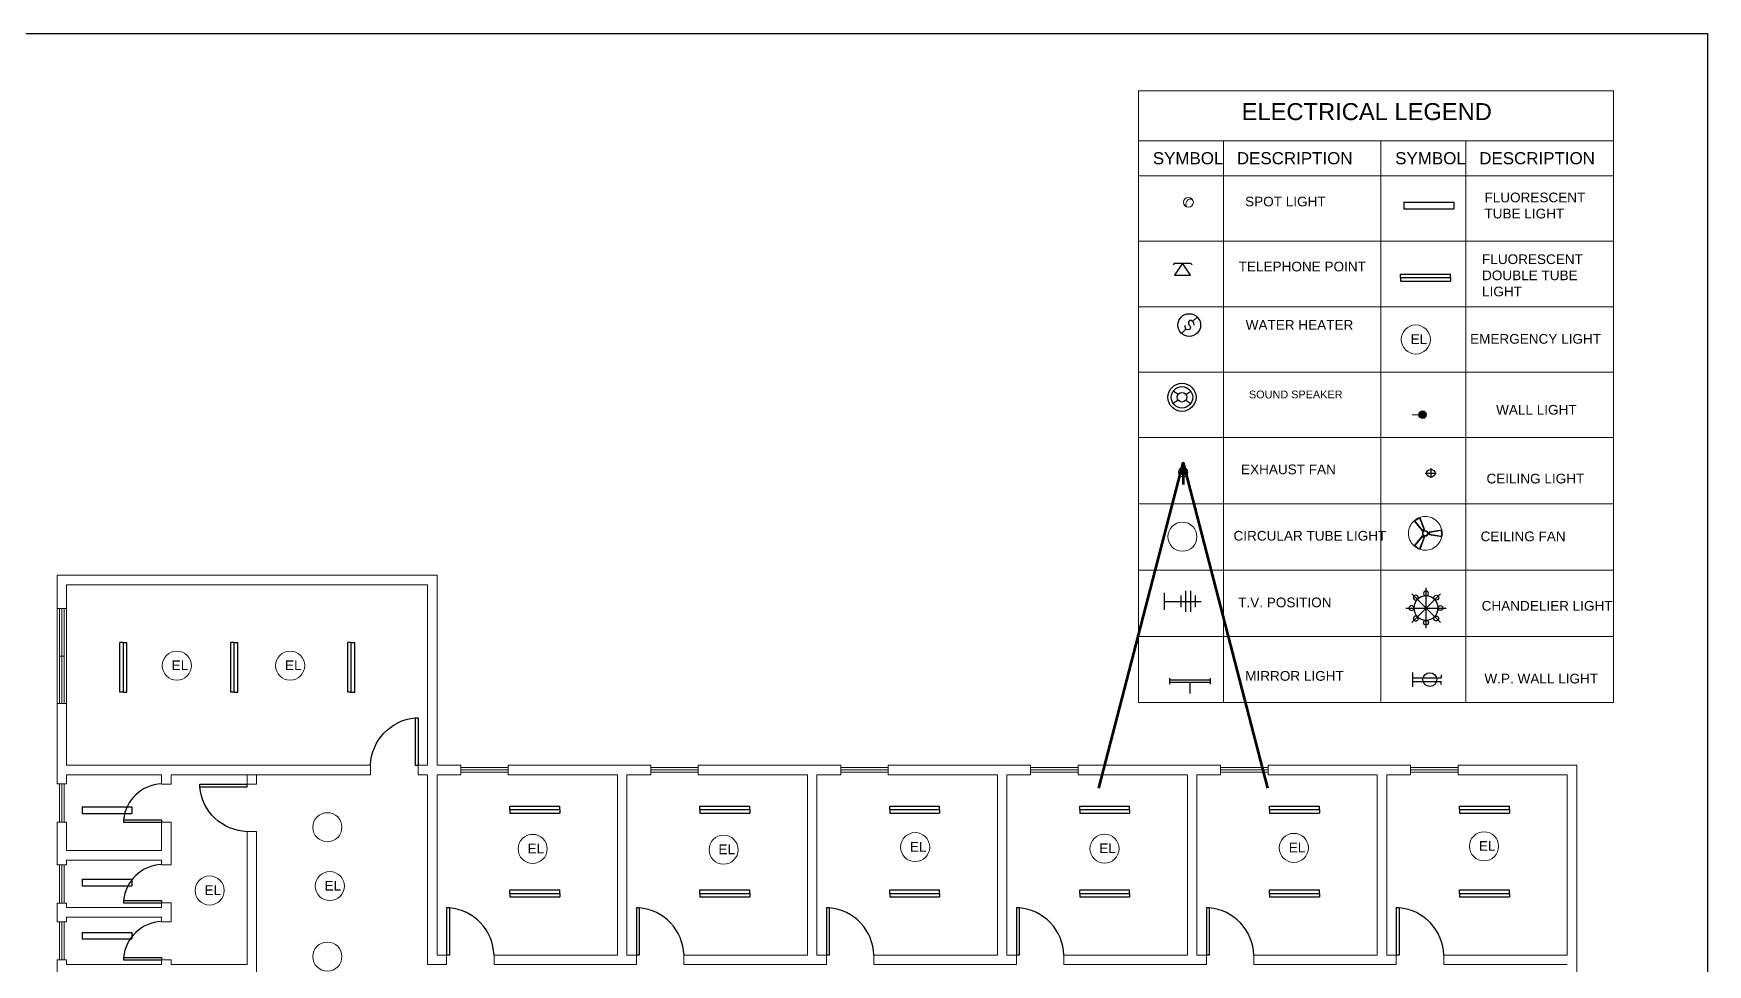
# Model space of a CAD drawing. Header units: inches. Extents: x 17 to 458, y 103 to 566.
# Drawn here: x 381 to 458.1, y 523 to 565.9 of the extents above; entities that cross this region are included whole.
import ezdxf

# ---------------------------------------------------------------- set-up
doc = ezdxf.new("R2010")
doc.units = ezdxf.units.IN
doc.header["$MEASUREMENT"] = 0
for name, color, linetype in [('EL_FITTINGS', 3, 'Continuous'), ('ELEC', 10, 'Continuous'), ('FUR', 6, 'Continuous'), ('Sanitry', 251, 'Continuous')]:
    doc.layers.add(name, color=color, linetype=linetype)
doc.layers.add('ELECTRICAL', color=200, linetype='Continuous', lineweight=18)
doc.styles.add('ARIAL', font='arial.ttf')
doc.styles.get("Standard").update_dxf_attribs({"font": 'arial.ttf'})
doc.dimstyles.get("Standard").update_dxf_attribs({"dimtxt": 0.18, "dimasz": 0.18, "dimexe": 0.18, "dimexo": 0.0625, "dimgap": 0.09, "dimtad": 0, "dimtih": 1, "dimtoh": 1, "dimdec": 4, "dimzin": 0, "dimdsep": 46, "dimtxsty": 'Standard', "dimcen": 0.09, "dimadec": 0, "dimazin": 0, "dimtfac": 1, "dimtdec": 4, "dimtofl": 0, "dimtmove": 0, "dimatfit": 3, "dimfxl": 1, "dimtolj": 1, "dimtzin": 0, "dimarcsym": 0})

# ---------------------------------------------------------------- blocks, each defined once
blk = doc.blocks.new('DESK4')
at = {"color": 0}
for p, q in [((0, 1), (-0.06, 1)), ((0, 0), (-0.06, 0))]:
    blk.add_line(p, q, dxfattribs=at)
blk.add_lwpolyline([(-0.06, 1), (-0.06, 0)], dxfattribs=at)
blk.add_lwpolyline([(0.945, 0, 0.376459), (0, 1), (0, 0)], format="xyb", dxfattribs=at)
blk = doc.blocks.new('Fluorescent Double Tube Light')
at = {"layer": 'EL_FITTINGS', "color": 1}
for p, q in [((-51.5, 7.2), (51.5, 7.2)), ((-51.5, 0), (-51.5, 7.2)), ((-51.5, 0), (51.5, 0)), ((51.5, 0), (51.5, 7.2)), ((-51.5, 0), (51.5, 0)), ((-51.5, 0), (-51.5, -7.2)), ((-51.5, -7.2), (51.5, -7.2)), ((51.5, 0), (51.5, -7.2))]:
    blk.add_line(p, q, dxfattribs=at)
blk = doc.blocks.new('Flourescent Tube Light')
at = {"layer": 'EL_FITTINGS', "color": 1}
for p, q in [((-51.5, 6.8), (51.5, 6.8)), ((-51.5, 6.8), (-51.5, -6.8)), ((51.5, 6.8), (51.5, -6.8)), ((-51.5, -6.8), (51.5, -6.8))]:
    blk.add_line(p, q, dxfattribs=at)
blk = doc.blocks.new('Telephone Point')
at = {"layer": 'EL_FITTINGS', "color": 1}
for p, q in [((-16.8, 24.7), (-19.6, 20.8)), ((0, 24.7), (-16.8, 0)), ((-16.8, 24.7), (16.8, 24.7)), ((-16.8, 0), (16.8, 0)), ((16.8, 0), (0, 24.7)), ((16.8, 24.7), (19.6, 20.8))]:
    blk.add_line(p, q, dxfattribs=at)
blk = doc.blocks.new('Water Heater')
at = {"layer": 'EL_FITTINGS', "color": 1}
for p, q in [((30.5, 7.4), (39.9, 16.6)), ((16.1, -8.7), (7.5, -17.2))]:
    blk.add_line(p, q, dxfattribs=at)
for points in [[(33.1, 1.7), (32.8, 4.8), (30.5, 7.4), (27.1, 9.5), (23.9, 9.2), (21.9, 6.6), (21.9, 2), (24.2, -0.9), (25.9, -5), (24.8, -9.3), (19.8, -10.1), (16.1, -8.7), (14.7, -3.8), (14.7, -2.4), (15.5, -0.1)], [(33.1, 1.7), (32.6, -0.3)]]:
    blk.add_lwpolyline(points, dxfattribs=at)
blk.add_circle((23.4, 0), 23.4, dxfattribs=at)
blk = doc.blocks.new('DRHUDR')
at = {"color": 1}
for p, q in [((53434.9, 7577.1), (53424.6, 7584.4)), ((53451.1, 7577.1), (53461.4, 7584.4)), ((53434.9, 7565.4), (53424.6, 7558)), ((53451.1, 7565.4), (53461.4, 7558))]:
    blk.add_line(p, q, dxfattribs=at)
for radius in [29.6, 22.6, 9.97]:
    blk.add_circle((53443, 7571.2), radius, dxfattribs=at)
blk = doc.blocks.new('WALL LIGHT')
at = {"layer": 'ELECTRICAL'}
blk.add_hatch(color=256, dxfattribs=at).paths.add_polyline_path([(0.468, 0, 1), (0.217, 0, 1)])
blk.add_line((0.217, 0), (0, 0), dxfattribs=at)
blk.add_circle((0.342, 0), 0.126, dxfattribs=at)
blk = doc.blocks.new('Ceiling light')
at = {"layer": 'ELEC'}
for p, q in [((0, 0.157), (0, -0.157)), ((-0.187, -0.007), (0.178, -0.007))]:
    blk.add_line(p, q, dxfattribs=at)
blk.add_ellipse((-0.004, -0.005), major_axis=(0.141, 0), ratio=0.898978, start_param=3.141593, end_param=9.424778, dxfattribs=at)
blk = doc.blocks.new('dtrhtr')
at = {"layer": 'EL_FITTINGS', "color": 1}
for p, q in [((110116.8, -17669.4), (110116.8, -17682.1)), ((110202.4, -17673.1), (110116.8, -17673.1)), ((110202.4, -17678.4), (110116.8, -17678.4)), ((110159.6, -17678.4), (110159.6, -17701.3)), ((110202.4, -17669.4), (110202.4, -17682.1))]:
    blk.add_line(p, q, dxfattribs=at)
blk = doc.blocks.new('T.V. Position')
at = {"layer": 'EL_FITTINGS', "color": 1}
for p, q in [((0, 17.6), (0, -17.6)), ((0, 0), (76.7, 0)), ((34.5, 11.9), (34.5, -11.9)), ((44.4, 21.8), (44.4, -21.8)), ((54.3, 21.8), (54.3, -21.8)), ((64.2, 11.9), (64.2, -11.9))]:
    blk.add_line(p, q, dxfattribs=at)
blk = doc.blocks.new('WP Wall Light')
at = {"layer": 'EL_FITTINGS', "color": 1}
for p, q in [((0, 14.9), (0, -14.9)), ((0, 3.9), (59.1, 3.9)), ((59.1, 9.9), (59.1, 3.9)), ((0, -3.9), (59.1, -3.9)), ((59.1, -9.9), (59.1, -3.9))]:
    blk.add_line(p, q, dxfattribs=at)
blk.add_circle((35.4, 0), 14.3, dxfattribs=at)
blk = doc.blocks.new('Chandelier Light')
at = {"layer": 'EL_FITTINGS', "color": 1, "linetype": 'Continuous'}
for p, q in [((0, -41.7), (0, 41.7)), ((-41.7, 0), (41.7, 0)), ((29.5, 29.5), (-29.5, -29.5)), ((-29.5, 29.5), (29.5, -29.5))]:
    blk.add_line(p, q, dxfattribs=at)
at = {"layer": 'EL_FITTINGS', "color": 2, "linetype": 'Continuous', "extrusion": (0, 0, -1)}
for centre, major_axis in [((0, 30), (3.54, 3.54)), ((-30, 0), (-3.54, 3.54)), ((-30, 0), (-3.54, 3.54)), ((-21, 21.4), (0.05, 5)), ((-21, -21.4), (-5, -0.05))]:
    blk.add_ellipse(centre, major_axis=major_axis, ratio=1, start_param=0.785398, end_param=7.068583, dxfattribs=at)
at = {"layer": 'EL_FITTINGS', "color": 4, "linetype": 'Continuous', "extrusion": (0, 0, -1)}
blk.add_ellipse((0, 0), major_axis=(17.7, 17.7), ratio=1, start_param=0.785398, end_param=7.068583, dxfattribs=at)
at = {"layer": 'EL_FITTINGS', "color": 2, "linetype": 'Continuous'}
for centre, major_axis in [((21, 21.4), (-0.05, 5)), ((30, 0), (3.54, 3.54)), ((30, 0), (3.54, 3.54)), ((0, -30), (3.54, -3.54)), ((0, -30), (3.54, -3.54)), ((21, -21.4), (5, -0.05))]:
    blk.add_ellipse(centre, major_axis=major_axis, ratio=1, start_param=0.785398, end_param=7.068583, dxfattribs=at)

msp = doc.modelspace()

# ---------------------------------------------------------------- linework, layer by layer
at = {"color": 240, "true_color": 0xed1f24}
for p, q in [((303.05907, 565.93282), (458.09613, 565.93282)), ((458.09613, 565.93282), (458.09613, 465.43788))]:
    msp.add_line(p, q, dxfattribs=at)
at = {"color": 18, "lineweight": 0, "true_color": 0x000000}
for p, q in [((431.88305, 535.08492), (431.88305, 563.28841)), ((431.88305, 563.28841), (453.76518, 563.28841)), ((453.76518, 563.28841), (453.76518, 535.08492)), ((431.88305, 560.97673), (453.76518, 560.97673)), ((435.79334, 560.97673), (435.79334, 535.08492)), ((443.05101, 560.97673), (443.05101, 535.08492)), ((446.9613, 560.97673), (446.9613, 535.08492)), ((431.88305, 559.36854), (453.76518, 559.36854)), ((431.88305, 556.35319), (453.76518, 556.35319)), ((431.88305, 553.33784), (453.76518, 553.33784)), ((431.88305, 550.32249), (453.76518, 550.32249)), ((431.88305, 547.30714), (453.76518, 547.30714)), ((431.88305, 544.25159), (453.76518, 544.25159)), ((431.88305, 541.19603), (453.76518, 541.19603)), ((431.88305, 538.14048), (453.76518, 538.14048)), ((431.88305, 535.08492), (453.76518, 535.08492))]:
    msp.add_line(p, q, dxfattribs=at)
at = {"lineweight": 0}
for p, q in [((382.04928, 540.95408), (390.80213, 540.95408)), ((382.04928, 532.20123), (382.04928, 540.95408)), ((390.80213, 540.95408), (399.55499, 540.95408)), ((399.55499, 540.95408), (399.55499, 532.20123)), ((382.48692, 532.20123), (382.48692, 540.51644)), ((382.48692, 540.51644), (399.11734, 540.51644)), ((399.11734, 540.51644), (399.11734, 532.20123)), ((382.48692, 539.42233), (382.04928, 539.42233)), ((382.15869, 539.42233), (382.15869, 535.04591)), ((382.2681, 539.42233), (382.2681, 535.04591)), ((382.37751, 539.42233), (382.37751, 535.04591)), ((382.37751, 537.23412), (382.15869, 537.23412)), ((382.48692, 535.04591), (382.04928, 535.04591)), ((382.04928, 531.33457), (382.04928, 532.20123)), ((390.80213, 532.20123), (382.48692, 532.20123)), ((382.48692, 531.33457), (382.48692, 531.76359)), ((386.86335, 531.76359), (382.48692, 531.76359)), ((386.86335, 531.32594), (386.86335, 531.76359)), ((386.86335, 531.32594), (386.86335, 531.76359)), ((387.30099, 531.32594), (387.30099, 531.76359)), ((390.80213, 531.76359), (387.30099, 531.76359)), ((387.30099, 531.32594), (387.30099, 531.76359)), ((390.80213, 532.20123), (393.88844, 532.20123)), ((390.80213, 531.32594), (390.80213, 531.76359)), ((390.80213, 531.76359), (391.23978, 531.76359)), ((391.23978, 531.32594), (391.23978, 531.76359)), ((396.49149, 531.76359), (391.23978, 531.76359)), ((393.88844, 532.20123), (396.49149, 532.20123)), ((396.49149, 531.76359), (396.49149, 532.20123)), ((398.6797, 532.20123), (399.11734, 532.20123)), ((398.6797, 531.76359), (398.6797, 532.20123)), ((399.11734, 531.76359), (398.6797, 531.76359)), ((399.11734, 531.76359), (399.11734, 523.01073)), ((399.55499, 532.20123), (400.64909, 532.20123)), ((399.55499, 531.76359), (400.64909, 531.76359)), ((399.55499, 531.76359), (399.55499, 523.44838)), ((400.64909, 531.76359), (400.64909, 532.20123)), ((400.64909, 532.09182), (402.83731, 532.09182)), ((400.64909, 531.98241), (402.83731, 531.98241)), ((400.64909, 531.873), (402.83731, 531.873)), ((402.83731, 532.20123), (408.30784, 532.20123)), ((402.83731, 531.76359), (402.83731, 532.20123)), ((402.83731, 531.76359), (407.8702, 531.76359)), ((407.8702, 531.76359), (407.8702, 523.44838)), ((408.30784, 532.20123), (409.40195, 532.20123)), ((408.30784, 531.76359), (409.40195, 531.76359)), ((408.30784, 531.76359), (408.30784, 523.44838)), ((409.40195, 531.76359), (409.40195, 532.20123)), ((409.40195, 532.09182), (411.59016, 532.09182)), ((409.40195, 531.98241), (411.59016, 531.98241)), ((409.40195, 531.873), (411.59016, 531.873)), ((411.59016, 532.20123), (417.06069, 532.20123)), ((411.59016, 531.76359), (411.59016, 532.20123)), ((411.59016, 531.76359), (416.62305, 531.76359)), ((416.62305, 531.76359), (416.62305, 523.44838)), ((417.06069, 532.20123), (418.1548, 532.20123)), ((417.06069, 531.76359), (418.1548, 531.76359)), ((417.06069, 531.76359), (417.06069, 523.44838)), ((418.1548, 531.76359), (418.1548, 532.20123)), ((418.1548, 532.09182), (420.34301, 532.09182)), ((418.1548, 531.98241), (420.34301, 531.98241)), ((418.1548, 531.873), (420.34301, 531.873)), ((420.34301, 532.20123), (425.81355, 532.20123)), ((420.34301, 531.76359), (420.34301, 532.20123)), ((420.34301, 531.76359), (425.3759, 531.76359)), ((425.3759, 531.76359), (425.3759, 523.44838)), ((425.81355, 532.20123), (426.90765, 532.20123)), ((425.81355, 531.76359), (426.90765, 531.76359)), ((425.81355, 531.76359), (425.81355, 523.44838)), ((426.90765, 531.76359), (426.90765, 532.20123)), ((426.90765, 532.09182), (429.09587, 532.09182)), ((426.90765, 531.98241), (429.09587, 531.98241)), ((426.90765, 531.873), (429.09587, 531.873)), ((429.09587, 532.20123), (434.5664, 532.20123)), ((429.09587, 531.76359), (429.09587, 532.20123)), ((429.09587, 531.76359), (434.12876, 531.76359)), ((434.12876, 531.76359), (434.12876, 523.44838)), ((434.5664, 532.20123), (435.66051, 532.20123)), ((434.5664, 531.76359), (435.66051, 531.76359)), ((434.5664, 531.76359), (434.5664, 523.44838)), ((435.66051, 531.76359), (435.66051, 532.20123)), ((435.66051, 532.09182), (437.84872, 532.09182)), ((435.66051, 531.98241), (437.84872, 531.98241)), ((435.66051, 531.873), (437.84872, 531.873)), ((437.84872, 532.20123), (443.31925, 532.20123)), ((437.84872, 531.76359), (437.84872, 532.20123)), ((437.84872, 531.76359), (442.88161, 531.76359)), ((442.88161, 531.76359), (442.88161, 523.44838)), ((443.31925, 532.20123), (444.41336, 532.20123)), ((443.31925, 531.76359), (444.41336, 531.76359)), ((443.31925, 531.76359), (443.31925, 523.44838)), ((444.41336, 531.76359), (444.41336, 532.20123)), ((444.41336, 532.09182), (446.60157, 532.09182)), ((444.41336, 531.98241), (446.60157, 531.98241)), ((444.41336, 531.873), (446.60157, 531.873)), ((446.60157, 532.20123), (452.07211, 532.20123)), ((446.60157, 531.76359), (446.60157, 532.20123)), ((446.60157, 531.76359), (451.63446, 531.76359)), ((451.63446, 531.76359), (451.63446, 523.44838)), ((452.07211, 532.20123), (452.07211, 523.44838)), ((382.48692, 531.33457), (382.04928, 531.33457)), ((382.15869, 531.33457), (382.15869, 529.57537)), ((382.2681, 531.33457), (382.2681, 529.57537)), ((382.37751, 531.33457), (382.37751, 529.57537)), ((386.86335, 531.32594), (387.30099, 531.32594)), ((390.80213, 531.32594), (391.23978, 531.32594)), ((382.04928, 527.60497), (382.04928, 529.57537)), ((382.48692, 529.57537), (382.04928, 529.57537)), ((382.48692, 528.26244), (382.48692, 529.57537)), ((386.86335, 529.57537), (385.11278, 529.57537)), ((386.86335, 528.26244), (386.86335, 529.68041)), ((386.86335, 528.26244), (386.86335, 529.57537)), ((386.86335, 529.57537), (387.30099, 529.57537)), ((387.30099, 527.60598), (387.30099, 529.57537)), ((387.30099, 527.60598), (387.30099, 529.57537)), ((390.80213, 523.01073), (390.80213, 529.13773)), ((390.80213, 529.13773), (391.23978, 529.13773)), ((391.23978, 522.13545), (391.23978, 529.13773)), ((382.48692, 527.60497), (382.04928, 527.60497)), ((382.15869, 527.60497), (382.15869, 525.84578)), ((382.2681, 527.60497), (382.2681, 525.84578)), ((382.37751, 527.60497), (382.37751, 525.84578)), ((386.86335, 528.26244), (382.48692, 528.26244)), ((382.48692, 527.60497), (382.48692, 527.8248)), ((386.86335, 527.8248), (382.48692, 527.8248)), ((386.86335, 527.60598), (386.86335, 527.8248)), ((386.86335, 527.60598), (386.86335, 527.8248)), ((386.86335, 527.60598), (387.30099, 527.60598)), ((382.04928, 524.97912), (382.04928, 525.84578)), ((382.48692, 525.84578), (382.04928, 525.84578)), ((382.48692, 525.63659), (382.48692, 525.84578)), ((386.86335, 525.63659), (382.48692, 525.63659)), ((386.86335, 525.63659), (386.86335, 525.96044)), ((386.86335, 525.63659), (386.86335, 525.85541)), ((386.86335, 525.85541), (387.30099, 525.85541)), ((387.30099, 524.98012), (387.30099, 525.85541)), ((387.30099, 524.98012), (387.30099, 525.85541)), ((382.48692, 524.97912), (382.04928, 524.97912)), ((382.15869, 524.97912), (382.15869, 523.21992)), ((382.2681, 524.97912), (382.2681, 523.21992)), ((382.37751, 524.97912), (382.37751, 523.21992)), ((382.48692, 524.97912), (382.48692, 525.19895)), ((386.86335, 525.19895), (382.48692, 525.19895)), ((386.86335, 524.98012), (386.86335, 525.19895)), ((386.86335, 524.98012), (386.86335, 525.19895)), ((386.86335, 524.98012), (387.30099, 524.98012)), ((382.04928, 522.35326), (382.04928, 523.21992)), ((382.48692, 523.21992), (382.04928, 523.21992)), ((382.48692, 523.01073), (382.48692, 523.21992)), ((386.86335, 523.01073), (382.48692, 523.01073)), ((386.86335, 523.01073), (386.86335, 523.33459)), ((386.86335, 523.01073), (386.86335, 523.22955)), ((386.86335, 523.22955), (387.30099, 523.22955)), ((387.30099, 523.01073), (387.30099, 523.22955)), ((387.30099, 523.01073), (387.30099, 523.22955)), ((387.30099, 523.01073), (390.80213, 523.01073)), ((399.11734, 523.01073), (399.99263, 523.01073)), ((399.55499, 523.44838), (400.1234, 523.44838)), ((399.55499, 523.44838), (399.99263, 523.44838)), ((399.99263, 523.44838), (399.99263, 523.01073)), ((402.18084, 523.44838), (407.8702, 523.44838)), ((402.18283, 523.44838), (407.8702, 523.44838)), ((402.18283, 523.44838), (402.18283, 523.01073)), ((402.18283, 523.01073), (408.74548, 523.01073)), ((408.30784, 523.44838), (408.87625, 523.44838)), ((408.30784, 523.44838), (408.74548, 523.44838)), ((408.74548, 523.44838), (408.74548, 523.01073)), ((410.9337, 523.44838), (416.62305, 523.44838)), ((410.9337, 523.44838), (416.62305, 523.44838)), ((410.9337, 523.44838), (410.9337, 523.01073)), ((410.9337, 523.01073), (417.49834, 523.01073)), ((417.06069, 523.44838), (417.6291, 523.44838)), ((417.06069, 523.44838), (417.49834, 523.44838)), ((417.49834, 523.44838), (417.49834, 523.01073)), ((419.68655, 523.44838), (425.3759, 523.44838)), ((419.68853, 523.44838), (425.3759, 523.44838)), ((419.68853, 523.44838), (419.68853, 523.01073)), ((419.68853, 523.01073), (426.25119, 523.01073)), ((425.81355, 523.44838), (426.38196, 523.44838)), ((425.81355, 523.44838), (426.25119, 523.44838)), ((426.25119, 523.44838), (426.25119, 523.01073)), ((428.4394, 523.44838), (434.12876, 523.44838)), ((428.4394, 523.44838), (434.12876, 523.44838)), ((428.4394, 523.44838), (428.4394, 523.01073)), ((428.4394, 523.01073), (435.00404, 523.01073)), ((434.5664, 523.44838), (435.13481, 523.44838)), ((434.5664, 523.44838), (435.00404, 523.44838)), ((435.00404, 523.44838), (435.00404, 523.01073)), ((437.19226, 523.44838), (442.88161, 523.44838)), ((437.19424, 523.44838), (442.88161, 523.44838)), ((437.19424, 523.44838), (437.19424, 523.01073)), ((437.19424, 523.01073), (443.7569, 523.01073)), ((443.31925, 523.44838), (443.88766, 523.44838)), ((443.31925, 523.44838), (443.7569, 523.44838)), ((443.7569, 523.44838), (443.7569, 523.01073)), ((445.94709, 523.44838), (451.63446, 523.44838)), ((445.94709, 523.44838), (445.94709, 523.01073)), ((445.94709, 523.01073), (451.63446, 523.01073)), ((452.07211, 523.44838), (452.07211, 514.69552))]:
    msp.add_line(p, q, dxfattribs=at)
at = {"layer": 'Sanitry', "color": 1, "lineweight": 0, "ltscale": 0.1}
for p, q in [((434.09116, 545.86266), (433.7817, 545.5532)), ((434.09116, 545.5532), (433.7817, 545.86266))]:
    msp.add_line(p, q, dxfattribs=at)
at = {"layer": 'Sanitry', "color": 1, "lineweight": 0}
for points in [[(444.57212, 543.46573, -0.10377628), (444.84814, 543.62509), (445.06288, 543.07399), (444.94201, 543.00421)], [(444.61369, 543.4619, -0.08455837), (444.83066, 543.58717), (445.02552, 543.08712), (444.94933, 543.04313)], [(445.84941, 542.72829), (445.26478, 542.81786), (445.26478, 542.95743), (445.84941, 543.047, -0.10377628)], [(444.84814, 542.1502, -0.10377628), (444.57212, 542.30956), (444.94201, 542.77108), (445.06288, 542.70129)], [(444.83066, 542.18812, -0.08455837), (444.61369, 542.31338), (444.94933, 542.73216), (445.02552, 542.68817)], [(445.82531, 542.76238), (445.29482, 542.84365), (445.29482, 542.93164), (445.82531, 543.01291, -0.08455837)]]:
    msp.add_lwpolyline(points, format="xyb", close=True, dxfattribs=at)
for points in [[(444.98479, 543.0289), (445.0064, 542.99148)], [(445.02011, 543.0493), (445.04172, 543.01187)], [(444.98479, 542.74638), (445.0064, 542.78381)], [(445.02011, 542.72599), (445.04172, 542.76342)], [(445.26478, 542.90804), (445.22156, 542.90804)], [(445.26478, 542.86725), (445.22156, 542.86725)]]:
    msp.add_lwpolyline(points, dxfattribs=at)
for centre, radius in [((434.17758, 558.14978), 0.22798), ((444.65596, 551.82521), 0.67036), ((433.90056, 542.73254), 0.67036), ((445.08989, 542.88764), 0.13324), ((445.08989, 542.88764), 0.10536), ((387.56796, 536.79006), 0.67036), ((392.78934, 536.79006), 0.67036), ((394.5038, 529.34096), 0.67036), ((403.96101, 528.34178), 0.67036), ((412.76001, 528.30531), 0.67036), ((421.58489, 528.42507), 0.67036), ((430.31088, 528.35215), 0.67036), ((439.03687, 528.38861), 0.67036), ((447.79937, 528.46154), 0.67036), ((389.07775, 526.42366), 0.67036), ((394.61434, 526.62801), 0.67036), ((394.5038, 523.37642), 0.67036)]:
    msp.add_circle(centre, radius, dxfattribs=at)
at = {"layer": 'Sanitry', "color": 1, "lineweight": 0, "ltscale": 0.1}
msp.add_circle((433.93643, 545.70793), 0.21882, dxfattribs=at)
at = {"layer": 'Sanitry', "lineweight": 0}
msp.add_arc((434.28355, 558.06934), 0.22798, 69.7641556, 215.834916, dxfattribs=at)
at = {"layer": 'Sanitry', "color": 1, "lineweight": 0, "ltscale": 25}
for start, end in [(131.849469, 228.150531), (11.849469, 108.150531), (251.849469, 348.150531)]:
    msp.add_arc((445.08989, 542.88764), 0.77606, start, end, dxfattribs=at)

# ---------------------------------------------------------------- block references
at = {"lineweight": 0, "xscale": 0.02233592281058399, "yscale": 0.02233592281058399, "zscale": 0.02233592281058399}
for p in [(445.09946, 554.67653), (404.0586, 530.15418), (412.81145, 530.15418), (421.56431, 530.15418), (430.31716, 530.15418), (439.07001, 530.15418), (447.82286, 530.15418), (404.0586, 526.28693), (412.81145, 526.28693), (421.56431, 526.28693), (430.31716, 526.28693), (439.07001, 526.28693), (447.82286, 526.28693)]:
    msp.add_blockref('Fluorescent Double Tube Light', p, dxfattribs=at)
at = {"layer": 'FUR', "color": 40, "lineweight": 0, "true_color": 0xf8d731, "yscale": 2.179460155668207, "zscale": 2.179460155668207}
for p, xscale in [((398.54893, 532.20123), -2.179460155668207), ((400.1234, 523.44838), 2.179460155668207), ((408.87625, 523.44838), 2.179460155668207), ((417.6291, 523.44838), 2.179460155668207), ((426.38196, 523.44838), 2.179460155668207), ((435.13481, 523.44838), 2.179460155668207), ((443.88766, 523.44838), 2.179460155668207)]:
    msp.add_blockref('DESK4', p, dxfattribs=dict(at, xscale=xscale))
at = {"layer": 'FUR', "color": 40, "lineweight": 0, "true_color": 0xf8d731, "rotation": 90}
for p, xscale, yscale, zscale in [((386.86335, 529.68041), 1.750570636456454, 1.750570636456454, 1.750570636456454), ((390.80213, 531.19518), -2.179460155668207, 2.179460155668207, 2.179460155668207), ((386.86335, 525.96044), 1.750570636456454, 1.750570636456454, 1.750570636456454), ((386.86335, 523.33459), 1.750570636456454, 1.750570636456454, 1.750570636456454)]:
    msp.add_blockref('DESK4', p, dxfattribs=dict(at, xscale=xscale, yscale=yscale, zscale=zscale))
at = {"layer": 'Sanitry', "lineweight": 0}
for name, p, xscale, yscale, zscale in [('Flourescent Tube Light', (445.25564, 557.99817), 0.02233592281058399, 0.02233592281058399, 0.02233592281058399), ('Telephone Point', (433.90495, 554.79587), 0.02233592281058399, 0.02233592281058399, 0.02233592281058399), ('Fluorescent Double Tube Light', (445.09946, 554.67653), 0.02233592281058399, 0.02233592281058399, 0.02233592281058399), ('Water Heater', (433.69199, 552.49061), 0.02233592281058399, 0.02233592281058399, 0.02233592281058399), ('WALL LIGHT', (444.48262, 548.35621), 1.407163137066791, 1.407163137066791, 1.407163137066791), ('Ceiling light', (445.34788, 545.66667), 1.407163137066791, 1.407163137066791, 1.407163137066791), ('T.V. Position', (433.05848, 539.75251), 0.02233592281058399, 0.02233592281058399, 0.02233592281058399), ('Chandelier Light', (445.12611, 539.44274), 0.02233592281058399, 0.02233592281058399, 0.02233592281058399), ('dtrhtr', (-1976.28402, 922.85081), 0.02188213295570567, 0.02188213295570567, 0.02188213295570567), ('WP Wall Light', (444.50842, 536.14571), 0.02233592281058399, 0.02233592281058399, 0.02233592281058399), ('Flourescent Tube Light', (384.34886, 530.12249), 0.02233592281058399, 0.02233592281058399, 0.02233592281058399), ('Fluorescent Double Tube Light', (404.0586, 530.15418), 0.02233592281058399, 0.02233592281058399, 0.02233592281058399), ('Fluorescent Double Tube Light', (412.81145, 530.15418), 0.02233592281058399, 0.02233592281058399, 0.02233592281058399), ('Fluorescent Double Tube Light', (421.56431, 530.15418), 0.02233592281058399, 0.02233592281058399, 0.02233592281058399), ('Fluorescent Double Tube Light', (430.31716, 530.15418), 0.02233592281058399, 0.02233592281058399, 0.02233592281058399), ('Fluorescent Double Tube Light', (439.07001, 530.15418), 0.02233592281058399, 0.02233592281058399, 0.02233592281058399), ('Fluorescent Double Tube Light', (447.82286, 530.15418), 0.02233592281058399, 0.02233592281058399, 0.02233592281058399), ('Flourescent Tube Light', (384.34886, 526.78687), 0.02233592281058399, 0.02233592281058399, 0.02233592281058399), ('Fluorescent Double Tube Light', (404.0586, 526.28693), 0.02233592281058399, 0.02233592281058399, 0.02233592281058399), ('Fluorescent Double Tube Light', (412.81145, 526.28693), 0.02233592281058399, 0.02233592281058399, 0.02233592281058399), ('Fluorescent Double Tube Light', (421.56431, 526.28693), 0.02233592281058399, 0.02233592281058399, 0.02233592281058399), ('Fluorescent Double Tube Light', (430.31716, 526.28693), 0.02233592281058399, 0.02233592281058399, 0.02233592281058399), ('Fluorescent Double Tube Light', (439.07001, 526.28693), 0.02233592281058399, 0.02233592281058399, 0.02233592281058399), ('Fluorescent Double Tube Light', (447.82286, 526.28693), 0.02233592281058399, 0.02233592281058399, 0.02233592281058399), ('Flourescent Tube Light', (384.34886, 524.34222), 0.02233592281058399, 0.02233592281058399, 0.02233592281058399)]:
    msp.add_blockref(name, p, dxfattribs=dict(at, xscale=xscale, yscale=yscale, zscale=zscale))
at = {"layer": 'Sanitry', "color": 1, "lineweight": 0, "xscale": 0.02188213295570567, "yscale": 0.02188213295570567, "zscale": 0.02188213295570567}
msp.add_blockref('DRHUDR', (-735.56559, 383.48646), dxfattribs=at)
at = {"layer": 'Sanitry', "lineweight": 0, "xscale": 0.02233592281058399, "yscale": 0.02233592281058399, "zscale": 0.02233592281058399, "rotation": 90}
for p in [(385.10861, 536.71357), (390.21036, 536.71357), (395.607, 536.71357)]:
    msp.add_blockref('Fluorescent Double Tube Light', p, dxfattribs=at)

# ---------------------------------------------------------------- texts
at = {"color": 5, "lineweight": 0, "style": 'ARIAL'}
for s, height, p in [('SYMBOL', 0.558398, (432.53751, 559.90259)), ('DESCRIPTION', 0.5583981, (436.40993, 559.90259)), ('SYMBOL', 0.558398, (443.70548, 559.90259)), ('DESCRIPTION', 0.5583981, (447.57789, 559.90259))]:
    msp.add_text(s, height=height, dxfattribs=at).set_placement(p)
at = {"lineweight": 0, "insert": (436.63026, 562.72123), "char_height": 0.7817573, "width": 11.9560073, "attachment_point": 1}
msp.add_mtext('ELECTRICAL LEGEND', dxfattribs=at)
at = {"color": 3, "lineweight": 0, "attachment_point": 4, "style": 'ARIAL'}
for s, insert, char_height, width in [('FLUORESCENT\\PTUBE LIGHT', (447.8187, 557.99817), 0.4467185, 6.0884771), ('SPOT LIGHT', (436.79025, 558.18173), 0.446718, 6.0884771), ('TELEPHONE POINT', (436.49517, 555.18492), 0.4467185, 6.0884771), ('FLUORESCENT DOUBLE TUBE LIGHT', (447.70733, 554.77829), 0.4467185, 6.0884771), ('WATER HEATER', (436.81648, 552.49962), 0.4467185, 6.0884771), ('EMERGENCY LIGHT', (447.1563, 551.85028), 0.4467185, 6.0884771), ('SOUND SPEAKER', (436.96649, 549.28809), 0.3582371, 4.8825346), ('WALL LIGHT', (448.35506, 548.58161), 0.446718, 6.0884771), ('EXHAUST FAN', (436.60251, 545.83468), 0.4467185, 6.0884771), ('CEILING LIGHT', (447.91094, 545.40918), 0.4467185, 6.0884771), ('CIRCULAR TUBE LIGHT', (436.25558, 542.77335), 0.4467185, 6.6475499), ('CEILING FAN', (447.6396, 542.74646), 0.4467185, 6.0884771), ('T.V. POSITION', (436.47136, 539.70252), 0.4467185, 6.0884771), ('CHANDELIER LIGHT', (447.68917, 539.54519), 0.4467185, 6.0884771), ('MIRROR LIGHT', (436.79514, 536.31283), 0.4467185, 4.6453529), ('W.P. WALL LIGHT', (447.81688, 536.18939), 0.4467185, 6.0884771)]:
    msp.add_mtext(s, dxfattribs=dict(at, insert=insert, char_height=char_height, width=width))
at = {"layer": 'Sanitry', "color": 1, "lineweight": 0, "char_height": 0.4467185, "width": 2.0172078, "attachment_point": 4, "style": 'ARIAL'}
for insert in [(443.75575, 551.84163), (386.66776, 536.80648), (391.88913, 536.80648), (403.0608, 528.35819), (411.85981, 528.32173), (420.68468, 528.44149), (429.41067, 528.36856), (438.13666, 528.40502), (446.89916, 528.47795), (393.71413, 526.64442), (388.17755, 526.44008)]:
    msp.add_mtext('\\pi0.66275;EL', dxfattribs=dict(at, insert=insert))

# ---------------------------------------------------------------- leaders
at = {"layer": 'Sanitry', "color": 1, "lineweight": 0}
msp.add_leader([(433.93643, 546.13492), (433.93643, 545.4102)], dimstyle='Standard', override={"dimasz": 15, "dimgap": 10, "dimtad": 0, "dimldrblk": 'Open30', "dimlwd": 65533}, dxfattribs=at)

doc.saveas('drawing.dxf')
